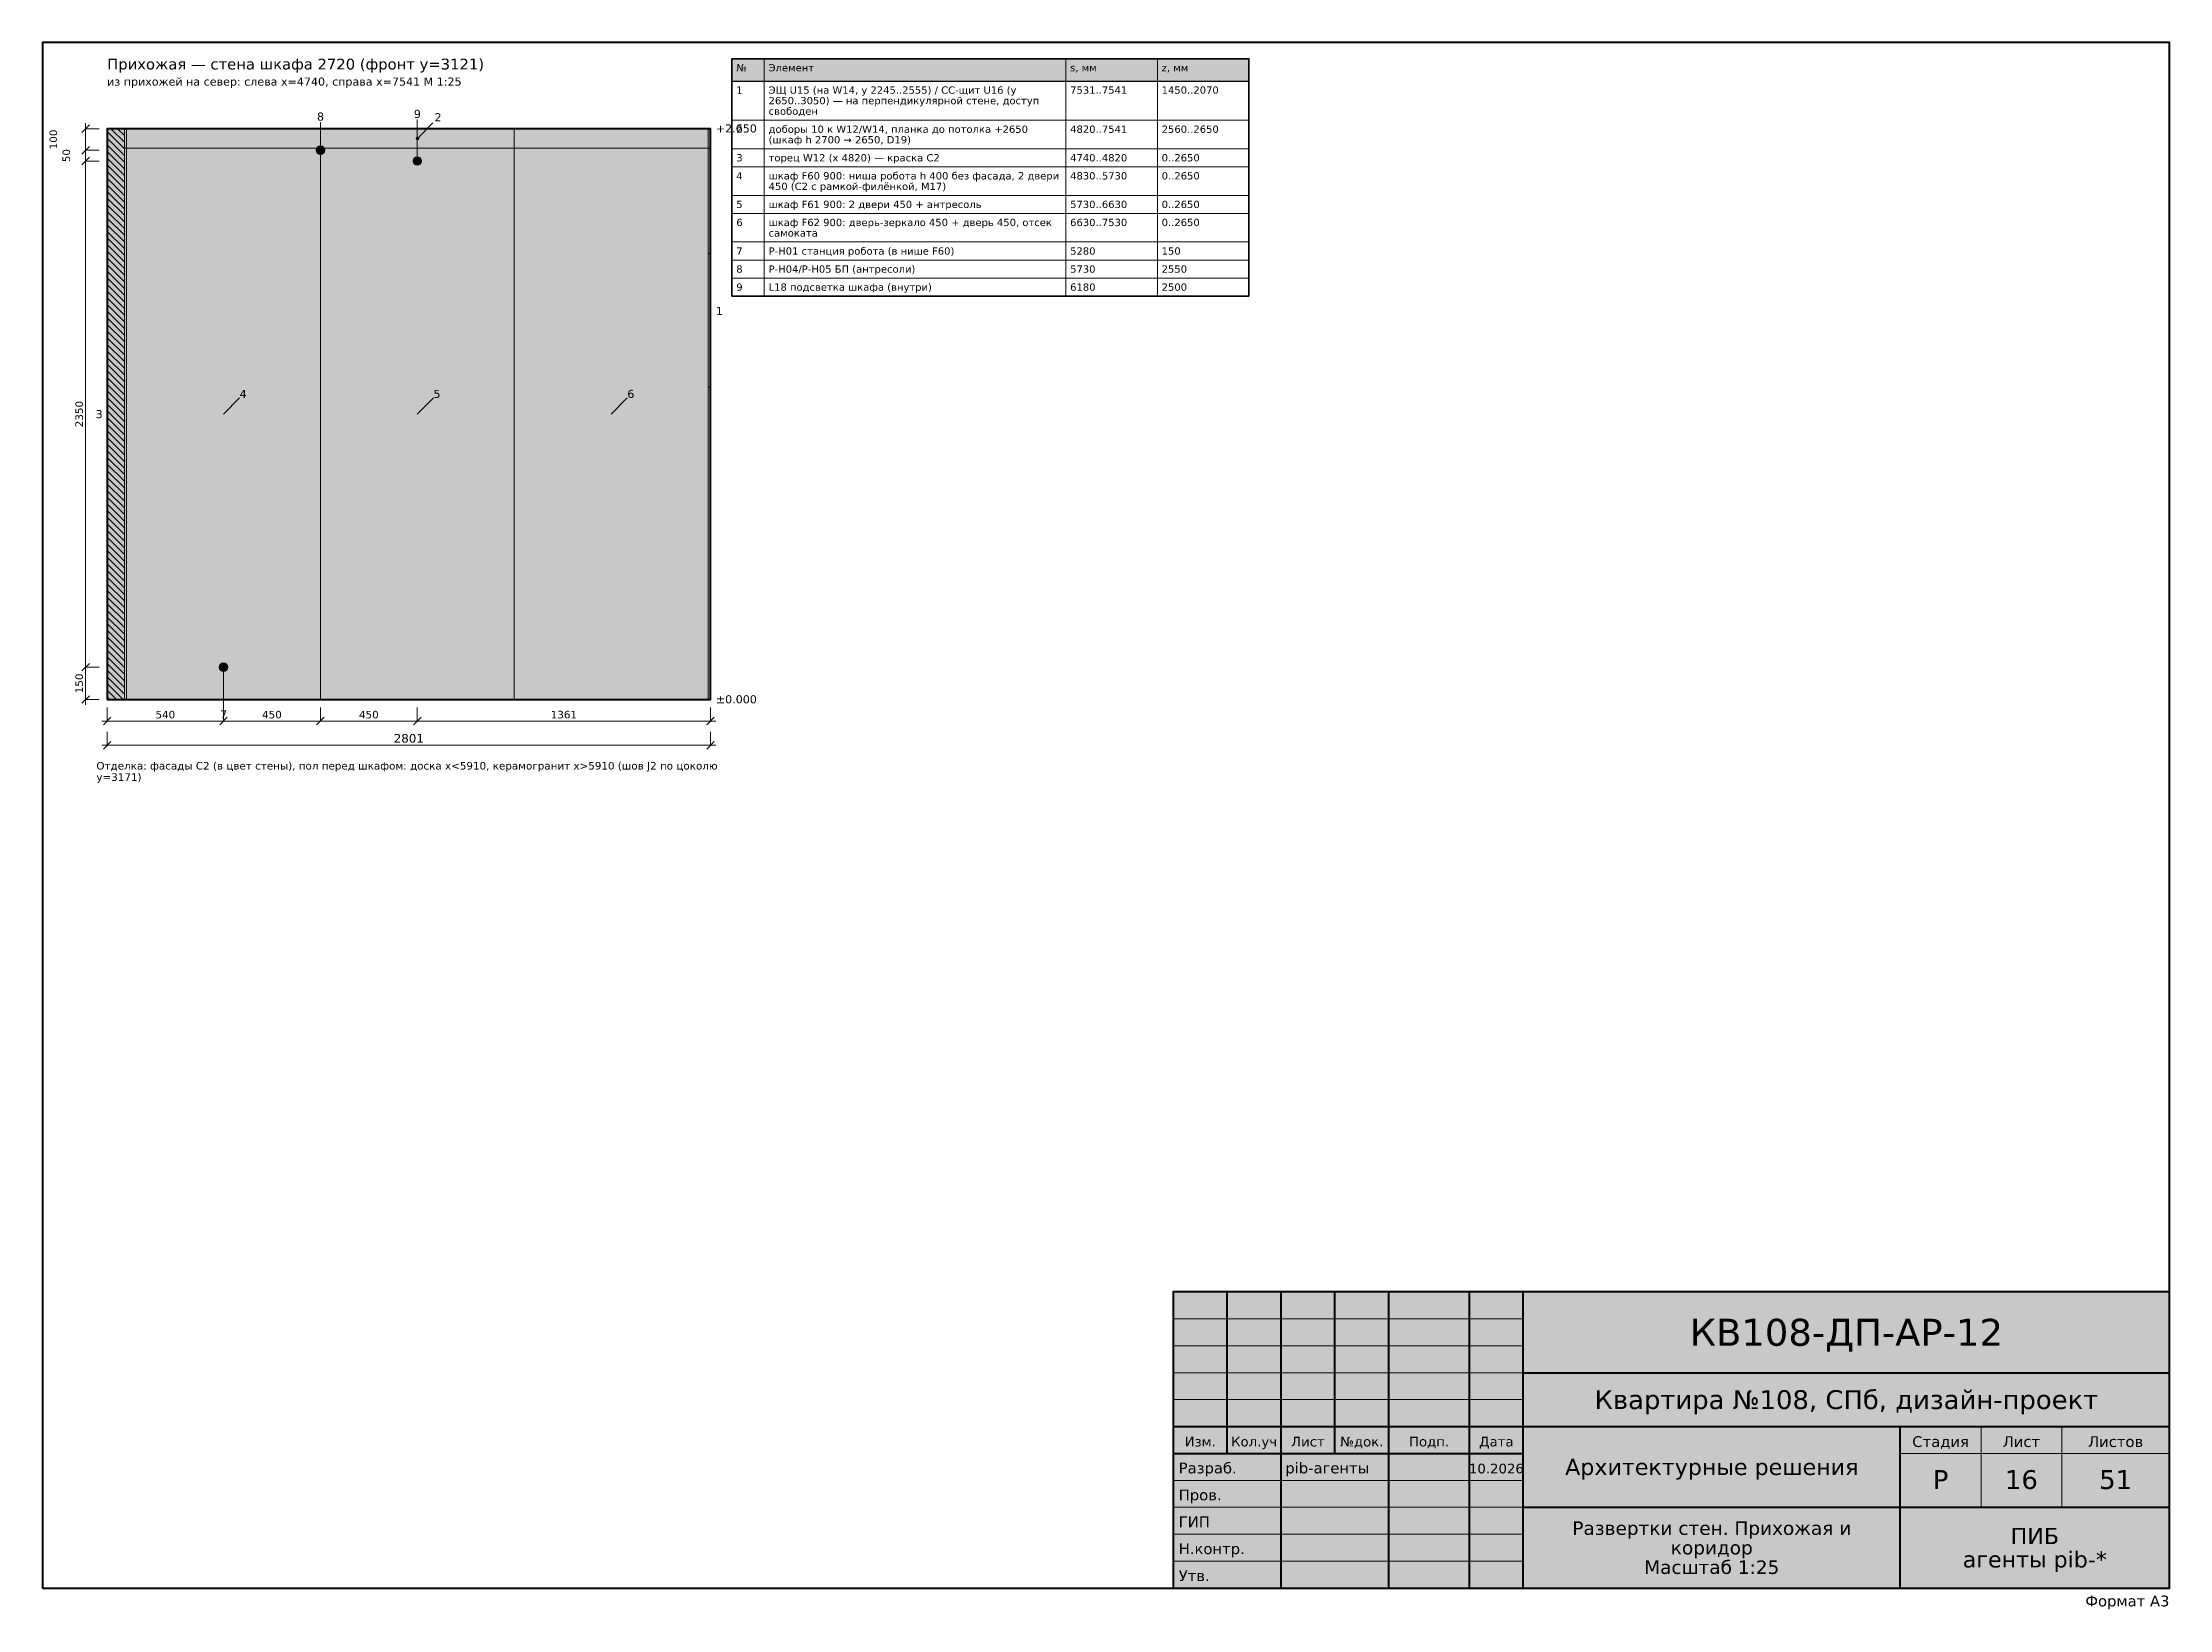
# Model space of a CAD drawing. Header units: millimetres. Extents: x 500 to 10375, y 26 to 7300.
import ezdxf
from ezdxf.enums import TextEntityAlignment as Align

# ---------------------------------------------------------------- set-up
doc = ezdxf.new("R2010")
doc.units = ezdxf.units.MM
for name, color, linetype in [('AR-FIN', 9, 'CONTINUOUS'), ('AR-WALLS', 7, 'CONTINUOUS'), ('DIM', 7, 'CONTINUOUS'), ('EL-SOCKET', 6, 'CONTINUOUS'), ('FRAME', 7, 'CONTINUOUS'), ('FURN', 8, 'CONTINUOUS'), ('TEXT', 7, 'CONTINUOUS'), ('VK', 4, 'CONTINUOUS')]:
    doc.layers.add(name, color=color, linetype=linetype)
doc.styles.add('GOST', font='DejaVuSans.ttf')

msp = doc.modelspace()

# ---------------------------------------------------------------- hatches: boundary and pattern name
at = {"layer": 'AR-FIN', "true_color": 0x999999}
h = msp.add_hatch(dxfattribs=at)
h.set_pattern_fill('ANSI31', scale=6.875, angle=90)
h.paths.add_polyline_path([(800, 4250), (880, 4250), (880, 6900), (800, 6900)])
at = {"layer": 'AR-FIN', "true_color": 0xefe2cf, "transparency": 33554559}
h = msp.add_hatch(color=7, dxfattribs=at)
h.dxf.hatch_style = 1
h.paths.add_polyline_path([(800, 4250), (880, 4250), (880, 6900), (800, 6900)])
at = {"layer": 'AR-FIN', "true_color": 0xd9cfc0}
h = msp.add_hatch(color=7, dxfattribs=at)
h.dxf.hatch_style = 1
h.paths.add_polyline_path([(880, 6810), (3601, 6810), (3601, 6900), (880, 6900)])
at = {"layer": 'AR-FIN', "true_color": 0xcfc4b3}
h = msp.add_hatch(color=7, dxfattribs=at)
h.dxf.hatch_style = 1
h.paths.add_polyline_path([(3591, 5700), (3601, 5700), (3601, 6320), (3591, 6320)])
at = {"layer": 'AR-WALLS', "true_color": 0xfbfaf7}
h = msp.add_hatch(color=7, dxfattribs=at)
h.dxf.hatch_style = 1
h.paths.add_polyline_path([(800, 4250), (3601, 4250), (3601, 6900), (800, 6900)])
at = {"layer": 'EL-SOCKET', "true_color": 0x8e44ad}
h = msp.add_hatch(color=7, dxfattribs=at)
h.dxf.hatch_style = 1
edge = h.paths.add_edge_path()
edge.add_arc((1790, 6800), 20, 0, 360)
h = msp.add_hatch(color=7, dxfattribs=at)
h.dxf.hatch_style = 1
edge = h.paths.add_edge_path()
edge.add_arc((1340, 4400), 20, 0, 360)
at = {"layer": 'FRAME', "true_color": 0xffffff}
h = msp.add_hatch(color=7, dxfattribs=at)
h.dxf.hatch_style = 1
h.paths.add_polyline_path([(5750, 125), (10375, 125), (10375, 1500), (5750, 1500)])
at = {"layer": 'FURN', "true_color": 0xe3d3b8}
h = msp.add_hatch(color=7, dxfattribs=at)
h.dxf.hatch_style = 1
h.paths.add_polyline_path([(890, 4250), (1790, 4250), (1790, 6900), (890, 6900)])
h = msp.add_hatch(color=7, dxfattribs=at)
h.dxf.hatch_style = 1
h.paths.add_polyline_path([(1790, 4250), (2690, 4250), (2690, 6900), (1790, 6900)])
h = msp.add_hatch(color=7, dxfattribs=at)
h.dxf.hatch_style = 1
h.paths.add_polyline_path([(2690, 4250), (3590, 4250), (3590, 6900), (2690, 6900)])
at = {"layer": 'TEXT', "true_color": 0xe6e6e6}
h = msp.add_hatch(color=7, dxfattribs=at)
h.dxf.hatch_style = 1
h.paths.add_polyline_path([(3701, 7121.25), (6101, 7121.25), (6101, 7225), (3701, 7225)])
at = {"layer": 'TEXT', "true_color": 0x777777}
h = msp.add_hatch(color=7, dxfattribs=at)
h.dxf.hatch_style = 1
edge = h.paths.add_edge_path()
edge.add_arc((2240.5, 6855), 6.25, 0, 360)
at = {"layer": 'TEXT', "true_color": 0x8e44ad}
h = msp.add_hatch(color=7, dxfattribs=at)
h.dxf.hatch_style = 1
edge = h.paths.add_edge_path()
edge.add_arc((1790, 6800), 6.25, 0, 360)
at = {"layer": 'TEXT', "true_color": 0xb8860b}
h = msp.add_hatch(color=7, dxfattribs=at)
h.dxf.hatch_style = 1
edge = h.paths.add_edge_path()
edge.add_arc((2240, 6750), 6.25, 0, 360)
at = {"layer": 'TEXT', "true_color": 0x8e44ad}
h = msp.add_hatch(color=7, dxfattribs=at)
h.dxf.hatch_style = 1
edge = h.paths.add_edge_path()
edge.add_arc((1340, 4400), 6.25, 0, 360)
at = {"layer": 'VK', "true_color": 0xb8860b}
h = msp.add_hatch(color=7, dxfattribs=at)
h.dxf.hatch_style = 1
edge = h.paths.add_edge_path()
edge.add_arc((2240, 6750), 20, 0, 360)

# ---------------------------------------------------------------- linework, layer by layer
at = {"layer": 'AR-FIN', "lineweight": 20, "true_color": 0x444444}
for points in [[(800, 4250), (880, 4250), (880, 6900), (800, 6900)], [(880, 6810), (3601, 6810), (3601, 6900), (880, 6900)], [(3591, 5700), (3601, 5700), (3601, 6320), (3591, 6320)]]:
    msp.add_lwpolyline(points, close=True, dxfattribs=at)
at = {"layer": 'AR-WALLS', "color": 7, "lineweight": 50}
msp.add_lwpolyline([(800, 4250), (3601, 4250), (3601, 6900), (800, 6900)], close=True, dxfattribs=at)
at = {"layer": 'DIM', "color": 7, "lineweight": 30}
for points in [[(682.5, 6882.5), (717.5, 6917.5)], [(682.5, 6782.5), (717.5, 6817.5)], [(682.5, 6732.5), (717.5, 6767.5)], [(682.5, 4382.5), (717.5, 4417.5)], [(682.5, 4232.5), (717.5, 4267.5)], [(782.5, 4132.5), (817.5, 4167.5)], [(1322.5, 4132.5), (1357.5, 4167.5)], [(1772.5, 4132.5), (1807.5, 4167.5)], [(2222.5, 4132.5), (2257.5, 4167.5)], [(3583.5, 4132.5), (3618.5, 4167.5)], [(782.5, 4020), (817.5, 4055)], [(3583.5, 4020), (3618.5, 4055)]]:
    msp.add_lwpolyline(points, dxfattribs=at)
at = {"layer": 'DIM', "color": 7, "lineweight": 15}
for points in [[(700, 4225), (700, 6925)], [(775, 4150), (3626, 4150)], [(775, 4037.5), (3626, 4037.5)]]:
    msp.add_lwpolyline(points, dxfattribs=at)
at = {"layer": 'DIM', "color": 7, "lineweight": 13}
for points in [[(700, 6900), (762.5, 6900)], [(700, 6800), (762.5, 6800)], [(700, 6750), (762.5, 6750)], [(700, 4400), (762.5, 4400)], [(700, 4250), (762.5, 4250)], [(800, 4150), (800, 4212.5)], [(1340, 4150), (1340, 4212.5)], [(1790, 4150), (1790, 4212.5)], [(2240, 4150), (2240, 4212.5)], [(3601, 4150), (3601, 4212.5)], [(800, 4037.5), (800, 4100)], [(3601, 4037.5), (3601, 4100)]]:
    msp.add_lwpolyline(points, dxfattribs=at)
at = {"layer": 'EL-SOCKET', "lineweight": 13, "true_color": 0x8e44ad}
for centre in [(1790, 6800), (1340, 4400)]:
    msp.add_circle(centre, 20, dxfattribs=at)
at = {"layer": 'FRAME', "color": 7, "lineweight": 50}
for points in [[(500, 125), (10375, 125), (10375, 7300), (500, 7300)], [(5750, 125), (10375, 125), (10375, 1500), (5750, 1500)]]:
    msp.add_lwpolyline(points, close=True, dxfattribs=at)
for points in [[(6000, 750), (6000, 1500)], [(6250, 125), (6250, 1500)], [(6500, 750), (6500, 1500)], [(6750, 125), (6750, 1500)], [(7125, 125), (7125, 1500)], [(7375, 125), (7375, 1500)], [(7375, 1125), (10375, 1125)], [(5750, 875), (7375, 875)], [(7375, 875), (10375, 875)], [(9125, 125), (9125, 875)], [(5750, 750), (7375, 750)], [(7375, 500), (10375, 500)]]:
    msp.add_lwpolyline(points, dxfattribs=at)
at = {"layer": 'FRAME', "color": 7, "lineweight": 20}
for points in [[(5750, 1375), (7375, 1375)], [(5750, 1250), (7375, 1250)], [(5750, 1125), (7375, 1125)], [(5750, 1000), (7375, 1000)], [(9500, 500), (9500, 875)], [(9875, 500), (9875, 875)], [(9125, 750), (10375, 750)], [(5750, 625), (7375, 625)], [(5750, 500), (7375, 500)], [(5750, 375), (7375, 375)], [(5750, 250), (7375, 250)]]:
    msp.add_lwpolyline(points, dxfattribs=at)
at = {"layer": 'FURN', "lineweight": 20, "true_color": 0x444444}
for points in [[(890, 4250), (1790, 4250), (1790, 6900), (890, 6900)], [(1790, 4250), (2690, 4250), (2690, 6900), (1790, 6900)], [(2690, 4250), (3590, 4250), (3590, 6900), (2690, 6900)]]:
    msp.add_lwpolyline(points, close=True, dxfattribs=at)
at = {"layer": 'TEXT', "color": 7, "lineweight": 25}
msp.add_lwpolyline([(3701, 7121.25), (6101, 7121.25), (6101, 7225), (3701, 7225)], close=True, dxfattribs=at)
at = {"layer": 'TEXT', "color": 7, "lineweight": 15}
for points in [[(3701, 7225), (3701, 7121.25)], [(3851, 7225), (3851, 7121.25)], [(5251, 7225), (5251, 7121.25)], [(5676, 7225), (5676, 7121.25)], [(6101, 7225), (6101, 7121.25)], [(3701, 7121.25), (3701, 6939.625)], [(3851, 7121.25), (3851, 6939.625)], [(5251, 7121.25), (5251, 6939.625)], [(5676, 7121.25), (5676, 6939.625)], [(6101, 7121.25), (6101, 6939.625)], [(3701, 6939.625), (3701, 6806.9375)], [(3851, 6939.625), (3851, 6806.9375)], [(5251, 6939.625), (5251, 6806.9375)], [(5676, 6939.625), (5676, 6806.9375)], [(6101, 6939.625), (6101, 6806.9375)], [(3701, 6806.9375), (3701, 6723.1875)], [(3701, 6723.1875), (3701, 6590.5)], [(3851, 6806.9375), (3851, 6723.1875)], [(3851, 6723.1875), (3851, 6590.5)], [(5251, 6806.9375), (5251, 6723.1875)], [(5251, 6723.1875), (5251, 6590.5)], [(5676, 6806.9375), (5676, 6723.1875)], [(5676, 6723.1875), (5676, 6590.5)], [(6101, 6806.9375), (6101, 6723.1875)], [(6101, 6723.1875), (6101, 6590.5)], [(3701, 6590.5), (3701, 6506.75)], [(3851, 6590.5), (3851, 6506.75)], [(5251, 6590.5), (5251, 6506.75)], [(5676, 6590.5), (5676, 6506.75)], [(6101, 6590.5), (6101, 6506.75)], [(3701, 6506.75), (3701, 6374.0625)], [(3851, 6506.75), (3851, 6374.0625)], [(5251, 6506.75), (5251, 6374.0625)], [(5676, 6506.75), (5676, 6374.0625)], [(6101, 6506.75), (6101, 6374.0625)], [(3701, 6374.0625), (3701, 6290.3125)], [(3851, 6374.0625), (3851, 6290.3125)], [(5251, 6374.0625), (5251, 6290.3125)], [(5676, 6374.0625), (5676, 6290.3125)], [(6101, 6374.0625), (6101, 6290.3125)], [(3701, 6290.3125), (3701, 6206.5625)], [(3851, 6290.3125), (3851, 6206.5625)], [(5251, 6290.3125), (5251, 6206.5625)], [(5676, 6290.3125), (5676, 6206.5625)], [(6101, 6290.3125), (6101, 6206.5625)], [(3701, 6206.5625), (3701, 6122.8125)], [(3851, 6206.5625), (3851, 6122.8125)], [(5251, 6206.5625), (5251, 6122.8125)], [(5676, 6206.5625), (5676, 6122.8125)], [(6101, 6206.5625), (6101, 6122.8125)]]:
    msp.add_lwpolyline(points, dxfattribs=at)
at = {"layer": 'TEXT', "color": 7, "lineweight": 35}
msp.add_lwpolyline([(3701, 6122.8125), (6101, 6122.8125), (6101, 7225), (3701, 7225)], close=True, dxfattribs=at)
at = {"layer": 'TEXT', "color": 7, "lineweight": 15}
for points in [[(3701, 6939.625), (6101, 6939.625), (6101, 7121.25), (3701, 7121.25)], [(3701, 6806.9375), (6101, 6806.9375), (6101, 6939.625), (3701, 6939.625)], [(3701, 6723.1875), (6101, 6723.1875), (6101, 6806.9375), (3701, 6806.9375)], [(3701, 6590.5), (6101, 6590.5), (6101, 6723.1875), (3701, 6723.1875)], [(3701, 6506.75), (6101, 6506.75), (6101, 6590.5), (3701, 6590.5)], [(3701, 6374.0625), (6101, 6374.0625), (6101, 6506.75), (3701, 6506.75)], [(3701, 6290.3125), (6101, 6290.3125), (6101, 6374.0625), (3701, 6374.0625)], [(3701, 6206.5625), (6101, 6206.5625), (6101, 6290.3125), (3701, 6290.3125)], [(3701, 6122.8125), (6101, 6122.8125), (6101, 6206.5625), (3701, 6206.5625)]]:
    msp.add_lwpolyline(points, close=True, dxfattribs=at)
at = {"layer": 'TEXT', "lineweight": 15, "true_color": 0x8e44ad}
for points in [[(1790, 6800), (1790, 6930)], [(1340, 4400), (1340, 4207.5)]]:
    msp.add_lwpolyline(points, dxfattribs=at)
at = {"layer": 'TEXT', "lineweight": 15, "true_color": 0xb8860b}
msp.add_lwpolyline([(2240, 6750), (2240, 6942.5)], dxfattribs=at)
at = {"layer": 'TEXT', "lineweight": 15, "true_color": 0x777777}
for points in [[(2240.5, 6855), (2312.5495, 6927.0495)], [(1340, 5575), (1415, 5650)], [(2240, 5575), (2315, 5650)], [(3140, 5575), (3215, 5650)]]:
    msp.add_lwpolyline(points, dxfattribs=at)
at = {"layer": 'TEXT', "lineweight": 13, "true_color": 0x777777}
msp.add_circle((2240.5, 6855), 6.25, dxfattribs=at)
at = {"layer": 'TEXT', "lineweight": 13, "true_color": 0x8e44ad}
for centre in [(1790, 6800), (1340, 4400)]:
    msp.add_circle(centre, 6.25, dxfattribs=at)
at = {"layer": 'TEXT', "lineweight": 13, "true_color": 0xb8860b}
msp.add_circle((2240, 6750), 6.25, dxfattribs=at)
at = {"layer": 'VK', "lineweight": 13, "true_color": 0xb8860b}
msp.add_circle((2240, 6750), 20, dxfattribs=at)

# ---------------------------------------------------------------- texts
at = {"layer": 'DIM', "color": 7, "style": 'GOST'}
for s, p in [('100', (567.5, 6850)), ('50', (627.5, 6775)), ('2350', (687.5, 5575)), ('150', (687.5, 4325))]:
    msp.add_text(s, height=35, rotation=90, dxfattribs=at).set_placement(p, align=Align.CENTER)
for s, height, p in [('540', 35, (1070, 4162.5)), ('450', 35, (1565, 4162.5)), ('450', 35, (2015, 4162.5)), ('1361', 35, (2920.5, 4162.5)), ('2801', 40, (2200.5, 4050))]:
    msp.add_text(s, height=height, dxfattribs=at).set_placement(p, align=Align.CENTER)
at = {"layer": 'FRAME', "color": 7, "style": 'GOST'}
for s, height, p in [('КВ108-ДП-АР-12', 125, (8875, 1250)), ('Квартира №108, СПб, дизайн-проект', 87.5, (8875, 956.25)), ('Изм.', 45, (5875, 782.5)), ('Кол.уч', 45, (6125, 782.5)), ('Лист', 45, (6375, 782.5)), ('№док.', 45, (6625, 782.5)), ('Подп.', 45, (6937.5, 782.5)), ('Дата', 45, (7250, 782.5)), ('Стадия', 50, (9312.5, 780)), ('Лист', 50, (9687.5, 780)), ('Листов', 50, (10125, 780)), ('10.2026', 45, (7250, 657.5)), ('Архитектурные решения', 75, (8250, 650)), ('Р', 87.5, (9312.5, 585)), ('16', 87.5, (9687.5, 585)), ('51', 87.5, (10125, 585)), ('Развертки стен. Прихожая и', 62.5, (8250, 371.875)), ('ПИБ', 75, (9750, 329.375)), ('коридор', 62.5, (8250, 281.25)), ('агенты pib-*', 75, (9750, 220.625)), ('Масштаб 1:25', 62.5, (8250, 190.625))]:
    msp.add_text(s, height=height, dxfattribs=at).set_placement(p, align=Align.CENTER)
for s, p in [('Разраб.', (5775, 657.5)), ('pib-агенты', (6270, 657.5)), ('Пров.', (5775, 532.5)), ('ГИП', (5775, 407.5)), ('Н.контр.', (5775, 282.5)), ('Утв.', (5775, 157.5))]:
    msp.add_text(s, height=50, dxfattribs=at).set_placement(p)
msp.add_text('Формат A3', height=50, dxfattribs=at).set_placement((10375, 40), align=Align.RIGHT)
at = {"layer": 'TEXT', "color": 7, "style": 'GOST'}
for s, height, p in [('Прихожая — стена шкафа 2720 (фронт y=3121)', 50, (800, 7175)), ('из прихожей на север: слева x=4740, справа x=7541 М 1:25', 37.5, (800, 7100)), ('№', 33.75, (3721, 7166.25)), ('Элемент', 33.75, (3871, 7166.25)), ('s, мм', 33.75, (5271, 7166.25)), ('z, мм', 33.75, (5696, 7166.25)), ('1', 33.75, (3721, 7062.5)), ('ЭЩ U15 (на W14, y 2245..2555) / СС-щит U16 (y', 33.75, (3871, 7062.5)), ('2650..3050) — на перпендикулярной стене, доступ', 33.75, (3871, 7013.5625)), ('7531..7541', 33.75, (5271, 7062.5)), ('1450..2070', 33.75, (5696, 7062.5)), ('+2.650', 37.5, (3626, 6882.5)), ('2', 33.75, (3721, 6880.875)), ('доборы 10 к W12/W14, планка до потолка +2650', 33.75, (3871, 6880.875)), ('свободен', 33.75, (3871, 6964.625)), ('4820..7541', 33.75, (5271, 6880.875)), ('2560..2650', 33.75, (5696, 6880.875)), ('(шкаф h 2700 → 2650, D19)', 33.75, (3871, 6831.9375)), ('3', 33.75, (3721, 6748.1875)), ('торец W12 (x 4820) — краска C2', 33.75, (3871, 6748.1875)), ('4740..4820', 33.75, (5271, 6748.1875)), ('0..2650', 33.75, (5696, 6748.1875)), ('4', 33.75, (3721, 6664.4375)), ('450 (C2 с рамкой-филёнкой, M17)', 33.75, (3871, 6615.5)), ('шкаф F60 900: ниша робота h 400 без фасада, 2 двери', 33.75, (3871, 6664.4375)), ('4830..5730', 33.75, (5271, 6664.4375)), ('0..2650', 33.75, (5696, 6664.4375)), ('5', 33.75, (3721, 6531.75)), ('шкаф F61 900: 2 двери 450 + антресоль', 33.75, (3871, 6531.75)), ('5730..6630', 33.75, (5271, 6531.75)), ('0..2650', 33.75, (5696, 6531.75)), ('6', 33.75, (3721, 6448)), ('самоката', 33.75, (3871, 6399.0625)), ('шкаф F62 900: дверь-зеркало 450 + дверь 450, отсек', 33.75, (3871, 6448)), ('6630..7530', 33.75, (5271, 6448)), ('0..2650', 33.75, (5696, 6448)), ('7', 33.75, (3721, 6315.3125)), ('P-H01 станция робота (в нише F60)', 33.75, (3871, 6315.3125)), ('5280', 33.75, (5271, 6315.3125)), ('150', 33.75, (5696, 6315.3125)), ('8', 33.75, (3721, 6231.5625)), ('P-H04/P-H05 БП (антресоли)', 33.75, (3871, 6231.5625)), ('5730', 33.75, (5271, 6231.5625)), ('2550', 33.75, (5696, 6231.5625)), ('9', 33.75, (3721, 6147.8125)), ('L18 подсветка шкафа (внутри)', 33.75, (3871, 6147.8125)), ('6180', 33.75, (5271, 6147.8125)), ('2500', 33.75, (5696, 6147.8125)), ('±0.000', 37.5, (3626, 4232.5)), ('Отделка: фасады C2 (в цвет стены), пол перед шкафом: доска x<5910, керамогранит x>5910 (шов J2 по цоколю', 35, (750, 3925)), ('y=3171)', 35, (750, 3872.5))]:
    msp.add_text(s, height=height, dxfattribs=at).set_placement(p)
at = {"layer": 'TEXT', "true_color": 0x8e44ad, "style": 'GOST'}
for s, p in [('8', (1774.1098, 6937.5)), ('7', (1324.5478, 4162.5))]:
    msp.add_text(s, height=37.5, dxfattribs=at).set_placement(p)
at = {"layer": 'TEXT', "true_color": 0xb8860b, "style": 'GOST'}
msp.add_text('9', height=37.5, dxfattribs=at).set_placement((2224.158, 6950))
at = {"layer": 'TEXT', "true_color": 0x333333, "style": 'GOST'}
for s, p in [('2', (2320.0495, 6934.5495)), ('1', (3626, 6035)), ('4', (1415, 5650)), ('5', (2315, 5650)), ('6', (3215, 5650)), ('3', (746.3223, 5556.25))]:
    msp.add_text(s, height=37.5, dxfattribs=at).set_placement(p)

doc.saveas('drawing.dxf')
